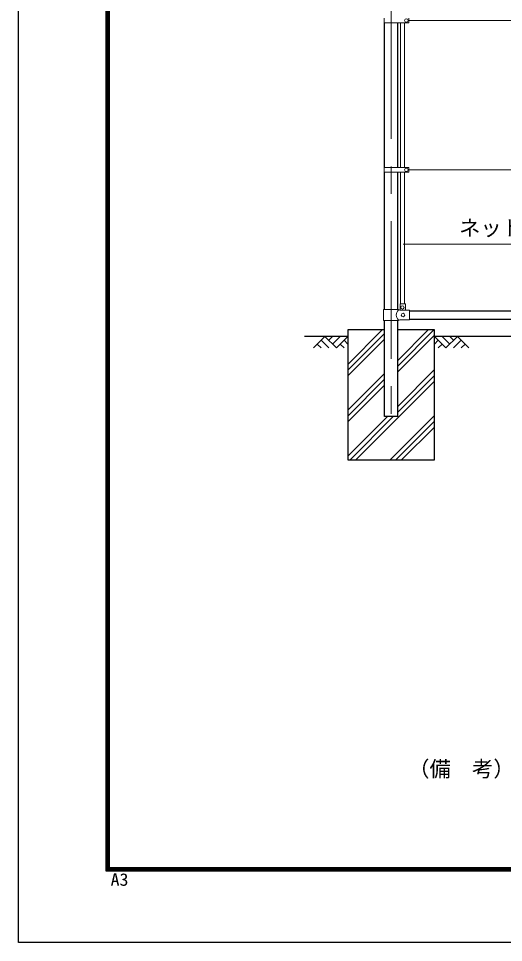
# Model space of a CAD drawing. Units: millimetres, scale not verified. Extents: x -6300 to 6300, y -4455 to 4455.
# Drawn here: x -6300 to -4058, y -4455 to -186 of the extents above; entities that cross this region are included whole.
import ezdxf
from ezdxf.enums import TextEntityAlignment as Align

# ---------------------------------------------------------------- set-up
doc = ezdxf.new("R2010")
doc.units = ezdxf.units.MM
doc.header["$LTSCALE"] = 20
doc.linetypes.add('USER1', pattern=[50.8, 31.75, -6.35, 6.35, -6.35])
for name, color, linetype, lineweight in [('0-0_D-STR1', 1, 'Continuous', 25), ('0-1_D-STR4', 7, 'Continuous', 25), ('0-2_D-BGD', 7, 'Continuous', 25), ('0-3_D-BMK', 2, 'USER1', 13), ('0-4_D-DCR-HCH', 7, 'Continuous', 13), ('0-8_D-STR3', 3, 'Continuous', 13), ('0-9_D-TTL-TXT', 7, 'Continuous', 13), ('0-A_D-STR-TXT', 7, 'Continuous', 13), ('0-E_D-TTL', 7, 'Continuous', 25)]:
    doc.layers.add(name, color=color, linetype=linetype, lineweight=lineweight)
doc.styles.add('ＭＳ ゴシック', font='')
doc.styles.get('ＭＳ ゴシック').set_extended_font_data('MS Gothic')

msp = doc.modelspace()

# ---------------------------------------------------------------- linework, layer by layer
at = {"layer": '0-0_D-STR1'}
for p, q in [((-4607.71, -874.5), (-4607.71, -205.5)), ((-4547.21, -874.5), (-4547.21, -205.5)), ((-4607.71, -1530.9), (-4607.71, -895.5)), ((-4547.21, -1530.9), (-4547.21, -895.5)), ((-4492.46, -1536.9), (-2662.46, -1536.9)), ((-4492.46, -1575), (-2662.46, -1575)), ((-4607.71, -2025), (-4607.71, -1580.9)), ((-4547.21, -2025), (-4547.21, -1580.9)), ((-4547.21, -2025), (-4607.71, -2025))]:
    msp.add_line(p, q, dxfattribs=at)
at = {"layer": '0-1_D-STR4'}
for p, q in [((-4607.71, -1625), (-4777.46, -1625)), ((-4377.46, -1625), (-4547.21, -1625))]:
    msp.add_line(p, q, dxfattribs=at)
msp.add_lwpolyline([(-4777.46, -1625), (-4777.46, -2225), (-4377.46, -2225), (-4377.46, -1625)], dxfattribs=at)
at = {"layer": '0-2_D-BGD'}
for p, q in [((-4777.46, -1655), (-4977.46, -1655)), ((-2777.46, -1655), (-4377.46, -1655))]:
    msp.add_line(p, q, dxfattribs=at)
at = {"layer": '0-3_D-BMK'}
msp.add_line((-4577.46, 1925), (-4577.46, -2075), dxfattribs=at)
at = {"layer": '0-4_D-DCR-HCH'}
for p, q in [((-4883.89, -1655), (-4937.1, -1708.21)), ((-4883.89, -1655), (-4830.67, -1708.21)), ((-4866.15, -1672.74), (-4848.41, -1655)), ((-4848.41, -1690.47), (-4812.94, -1655)), ((-4830.67, -1708.21), (-4777.46, -1655)), ((-4777.46, -1625.02), (-4777.44, -1625)), ((-4777.46, -1784.12), (-4618.34, -1625)), ((-4777.46, -1810.63), (-4607.71, -1640.88)), ((-4547.21, -1792.52), (-4379.7, -1625)), ((-4547.21, -1766), (-4406.21, -1625)), ((-4547.21, -1819.03), (-4377.46, -1649.28)), ((-4324.25, -1708.21), (-4377.46, -1655)), ((-4306.51, -1690.47), (-4341.99, -1655)), ((-4271.04, -1655), (-4324.25, -1708.21)), ((-4288.68, -1672.83), (-4306.51, -1655)), ((-4271.04, -1655), (-4217.83, -1708.21)), ((-4919.36, -1690.47), (-4901.54, -1708.21)), ((-4901.62, -1672.74), (-4865.99, -1708.21)), ((-4812.94, -1690.47), (-4795.12, -1708.21)), ((-4795.2, -1672.74), (-4777.46, -1690.39)), ((-4777.46, -1837.15), (-4607.71, -1667.4)), ((-4359.72, -1672.74), (-4377.46, -1690.39)), ((-4341.99, -1690.47), (-4359.81, -1708.21)), ((-4253.3, -1672.74), (-4288.94, -1708.21)), ((-4235.56, -1690.47), (-4253.38, -1708.21)), ((-4777.46, -1996.25), (-4607.71, -1826.5)), ((-4547.21, -1978.13), (-4377.46, -1808.38)), ((-4547.21, -2004.65), (-4377.46, -1834.9)), ((-4777.46, -2022.77), (-4607.71, -1853.02)), ((-4741.05, -2225), (-4377.46, -1861.42)), ((-4777.46, -2049.28), (-4607.71, -1879.53)), ((-4777.46, -2208.38), (-4594.08, -2025)), ((-4767.56, -2225), (-4567.56, -2025)), ((-4581.95, -2225), (-4377.46, -2020.51)), ((-4555.43, -2225), (-4377.46, -2047.03)), ((-4528.91, -2225), (-4377.46, -2073.55))]:
    msp.add_line(p, q, dxfattribs=at)
at = {"layer": '0-8_D-STR3'}
for p, q in [((-4610.26, -184.5), (-4610.26, -205.5)), ((-4610.26, -205.5), (-4495.46, -205.5)), ((-4534.96, -874.5), (-4534.96, -205.5)), ((-4515.96, -874.5), (-4515.96, -205.5)), ((-4495.46, -184.5), (-4495.46, -205.5)), ((-2659.96, -195), (-4495.46, -195)), ((-4610.26, -874.5), (-4610.26, -895.5)), ((-4610.26, -874.5), (-4495.46, -874.5)), ((-4610.26, -895.5), (-4495.46, -895.5)), ((-4534.96, -1504.58), (-4534.96, -895.5)), ((-4515.96, -1503.9), (-4515.96, -895.5)), ((-4495.46, -874.5), (-4495.46, -895.5)), ((-2659.96, -885), (-4495.46, -885)), ((-4613.56, -1530.9), (-4543.66, -1530.9)), ((-4613.56, -1530.9), (-4613.56, -1580.9)), ((-4537.66, -1533.9), (-4543.66, -1530.9)), ((-4537.66, -1533.9), (-4492.46, -1533.9)), ((-4535.46, -1505.9), (-4535.46, -1533.9)), ((-4533.46, -1503.9), (-4512.46, -1503.9)), ((-4510.46, -1505.9), (-4510.46, -1533.9)), ((-4492.46, -1577.9), (-4492.46, -1533.9)), ((-4537.66, -1577.9), (-4543.66, -1580.9)), ((-4537.66, -1577.9), (-4492.46, -1577.9)), ((-4613.56, -1580.9), (-4543.66, -1580.9))]:
    msp.add_line(p, q, dxfattribs=at)
for centre in [(-4507.46, -195), (-4507.46, -885), (-4525.46, -1520.9), (-4522.46, -1555.9)]:
    msp.add_circle(centre, 8, dxfattribs=at)
for centre, radius, start, end in [((-4525.08, -1555.9), 28.8, 130.19176, 229.80824), ((-4533.46, -1505.9), 2, 90, 180), ((-4512.46, -1505.9), 2, 0, 90)]:
    msp.add_arc(centre, radius, start, end, dxfattribs=at)
at = {"layer": '0-A_D-STR-TXT'}
msp.add_line((-3782.49, -1229.09), (-4522.71, -1229.09), dxfattribs=at)
at = {"layer": '0-E_D-TTL', "color": 2}
msp.add_lwpolyline([(-6300, 4455), (6300, 4455), (6300, -4455), (-6300, -4455)], close=True, dxfattribs=at)
at = {"layer": '0-E_D-TTL'}
for points in [[(-5895, 4125), (5895, 4125), (5895, -4125), (-5895, -4125)], [(-5891.25, 4121.25), (5891.25, 4121.25), (5891.25, -4121.25), (-5891.25, -4121.25)], [(-5887.5, 4117.5), (5887.5, 4117.5), (5887.5, -4117.5), (-5887.5, -4117.5)], [(-5883.75, 4113.75), (5883.75, 4113.75), (5883.75, -4113.75), (-5883.75, -4113.75)], [(-5880, 4110), (5880, 4110), (5880, -4110), (-5880, -4110)]]:
    msp.add_lwpolyline(points, close=True, dxfattribs=at)

# ---------------------------------------------------------------- texts
at = {"layer": '0-9_D-TTL-TXT', "style": 'ＭＳ ゴシック'}
msp.add_text('（備\u3000考）本図に使用する菱形金網は下記規格を選択出来ます。', height=72.14, dxfattribs=at).set_placement((-4498.67, -3710.4), align=Align.BOTTOM_LEFT)
at = {"layer": '0-A_D-STR-TXT', "style": 'ＭＳ ゴシック'}
msp.add_text('ネットバー', height=72.14, dxfattribs=at).set_placement((-4263.33, -1211.17), align=Align.BOTTOM_LEFT)
at = {"layer": '0-E_D-TTL', "style": 'ＭＳ ゴシック', "width": 1.05}
msp.add_text('A3', height=57.73, dxfattribs=at).set_placement((-5874.13, -4210.22), align=Align.BOTTOM_LEFT)

doc.saveas('drawing.dxf')
